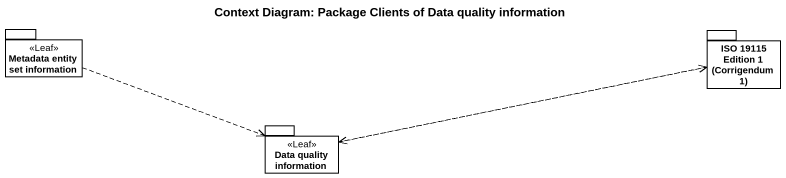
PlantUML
@startuml
title Context Diagram: Package Clients of Data quality information
package "Metadata entity set information" as Metadata_entity_set <<Leaf>> {
}
package "ISO 19115 Edition 1 (Corrigendum 1)" as ISO_19115_Edition_1 {
}
package "Data quality information" as Data_quality_information <<Leaf>> {
}
Metadata_entity_set .right.> Data_quality_information
ISO_19115_Edition_1 .left.> Data_quality_information
Data_quality_information .right.> ISO_19115_Edition_1
@enduml
